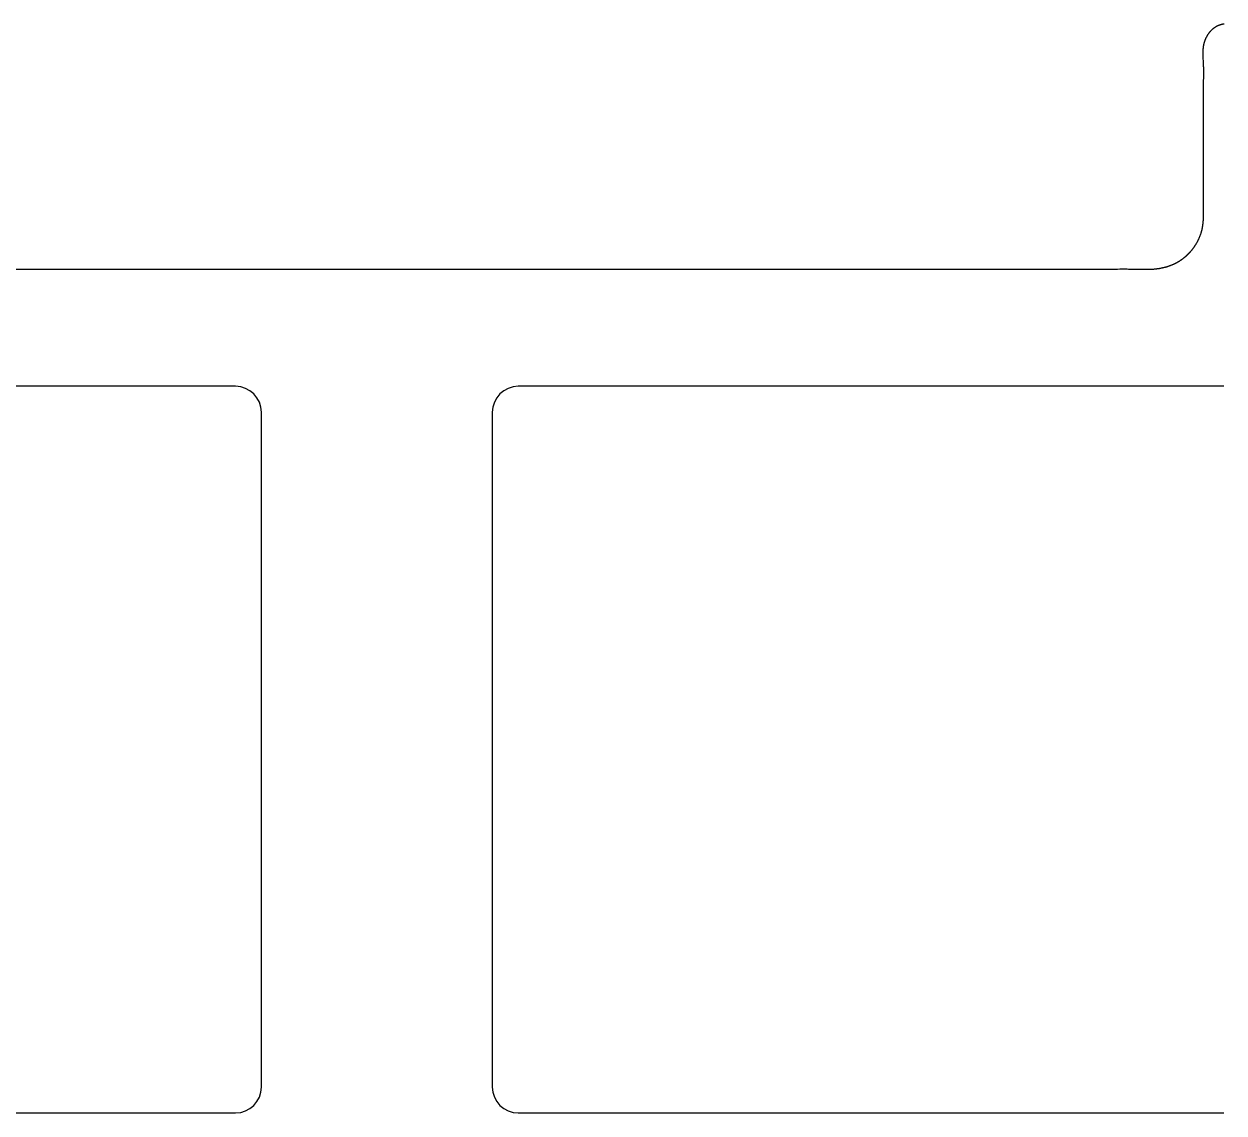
# Model space of a CAD drawing. Header units: millimetres. Extents: x -9 to 276, y -90 to 14.
# Drawn here: x 59.88 to 83, y -7 to 13.98 of the extents above; entities that cross this region are included whole.
import ezdxf

# ---------------------------------------------------------------- set-up
doc = ezdxf.new("R2010")
doc.units = ezdxf.units.MM
doc.layers.add('BLACK', color=7, linetype='CONTINUOUS')

msp = doc.modelspace()

# ---------------------------------------------------------------- linework, layer by layer
at = {"layer": 'BLACK', "linetype": 'Continuous'}
for p, q in [((82.780055, 13.876965), (82.775514, 13.873016)), ((82.784622, 13.880832), (82.780055, 13.876965)), ((82.789214, 13.884617), (82.784622, 13.880832)), ((82.793831, 13.888318), (82.789214, 13.884617)), ((82.798471, 13.891937), (82.793831, 13.888318)), ((82.803133, 13.895472), (82.798471, 13.891937)), ((82.807816, 13.898923), (82.803133, 13.895472)), ((82.81252, 13.90229), (82.807816, 13.898923)), ((82.817242, 13.905574), (82.81252, 13.90229)), ((82.821983, 13.908773), (82.817242, 13.905574)), ((82.826741, 13.911888), (82.821983, 13.908773)), ((82.831516, 13.91492), (82.826741, 13.911888)), ((82.836307, 13.917867), (82.831516, 13.91492)), ((82.841112, 13.92073), (82.836307, 13.917867)), ((82.845932, 13.923509), (82.841112, 13.92073)), ((82.849854, 13.925703), (82.845932, 13.923509)), ((82.852321, 13.927053), (82.849854, 13.925703)), ((82.854796, 13.928384), (82.852321, 13.927053)), ((82.857298, 13.929707), (82.854796, 13.928384)), ((82.859808, 13.931012), (82.857298, 13.929707)), ((82.862345, 13.932308), (82.859808, 13.931012)), ((82.864892, 13.933585), (82.862345, 13.932308)), ((82.867466, 13.934855), (82.864892, 13.933585)), ((82.870048, 13.936105), (82.867466, 13.934855)), ((82.87266, 13.937348), (82.870048, 13.936105)), ((82.875281, 13.938572), (82.87266, 13.937348)), ((82.877931, 13.939788), (82.875281, 13.938572)), ((82.88059, 13.940986), (82.877931, 13.939788)), ((82.88328, 13.942175), (82.88059, 13.940986)), ((82.885978, 13.943346), (82.88328, 13.942175)), ((82.888709, 13.944509), (82.885978, 13.943346)), ((82.891448, 13.945654), (82.888709, 13.944509)), ((82.89422, 13.94679), (82.891448, 13.945654)), ((82.897, 13.947908), (82.89422, 13.94679)), ((82.899816, 13.949018), (82.897, 13.947908)), ((82.902639, 13.95011), (82.899816, 13.949018)), ((82.905498, 13.951194), (82.902639, 13.95011)), ((82.908366, 13.952259), (82.905498, 13.951194)), ((82.911271, 13.953317), (82.908366, 13.952259)), ((82.914184, 13.954356), (82.911271, 13.953317)), ((82.917135, 13.955387), (82.914184, 13.954356)), ((82.920095, 13.956399), (82.917135, 13.955387)), ((82.923094, 13.957404), (82.920095, 13.956399)), ((82.926102, 13.958391), (82.923094, 13.957404)), ((82.929152, 13.959369), (82.926102, 13.958391)), ((82.93221, 13.960329), (82.929152, 13.959369)), ((82.93531, 13.961281), (82.93221, 13.960329)), ((82.93842, 13.962214), (82.93531, 13.961281)), ((82.941574, 13.96314), (82.93842, 13.962214)), ((82.944736, 13.964047), (82.941574, 13.96314)), ((82.947945, 13.964946), (82.944736, 13.964047)), ((82.951162, 13.965827), (82.947945, 13.964946)), ((82.954429, 13.9667), (82.951162, 13.965827)), ((82.957703, 13.967553), (82.954429, 13.9667)), ((82.961029, 13.9684), (82.957703, 13.967553)), ((82.964362, 13.969227), (82.961029, 13.9684)), ((82.96775, 13.970047), (82.964362, 13.969227)), ((82.971145, 13.970847), (82.96775, 13.970047)), ((82.974596, 13.97164), (82.971145, 13.970847)), ((82.978056, 13.972414), (82.974596, 13.97164)), ((82.981574, 13.97318), (82.978056, 13.972414)), ((82.9851, 13.973927), (82.981574, 13.97318)), ((82.988689, 13.974666), (82.9851, 13.973927)), ((82.992285, 13.975387), (82.988689, 13.974666)), ((82.995946, 13.976099), (82.992285, 13.975387)), ((82.999615, 13.976792), (82.995946, 13.976099)), ((83.003354, 13.977477), (82.999615, 13.976792)), ((82.62646, 13.646616), (82.62538, 13.643469)), ((82.627561, 13.649761), (82.62646, 13.646616)), ((82.628681, 13.652902), (82.627561, 13.649761)), ((82.629822, 13.65604), (82.628681, 13.652902)), ((82.630982, 13.659172), (82.629822, 13.65604)), ((82.632162, 13.662302), (82.630982, 13.659172)), ((82.633361, 13.665425), (82.632162, 13.662302)), ((82.634581, 13.668545), (82.633361, 13.665425)), ((82.635819, 13.671659), (82.634581, 13.668545)), ((82.637077, 13.674767), (82.635819, 13.671659)), ((82.638355, 13.67787), (82.637077, 13.674767)), ((82.639651, 13.680966), (82.638355, 13.67787)), ((82.640966, 13.684056), (82.639651, 13.680966)), ((82.642301, 13.68714), (82.640966, 13.684056)), ((82.643653, 13.690216), (82.642301, 13.68714)), ((82.645025, 13.693285), (82.643653, 13.690216)), ((82.646415, 13.696346), (82.645025, 13.693285)), ((82.64925, 13.702445), (82.646415, 13.696346)), ((82.652158, 13.708509), (82.64925, 13.702445)), ((82.655137, 13.714537), (82.652158, 13.708509)), ((82.658185, 13.720527), (82.655137, 13.714537)), ((82.661303, 13.726476), (82.658185, 13.720527)), ((82.664489, 13.732381), (82.661303, 13.726476)), ((82.66774, 13.738242), (82.664489, 13.732381)), ((82.671057, 13.744055), (82.66774, 13.738242)), ((82.674438, 13.749819), (82.671057, 13.744055)), ((82.677881, 13.755532), (82.674438, 13.749819)), ((82.681385, 13.761191), (82.677881, 13.755532)), ((82.684949, 13.766795), (82.681385, 13.761191)), ((82.688571, 13.772342), (82.684949, 13.766795)), ((82.692249, 13.777829), (82.688571, 13.772342)), ((82.695983, 13.783257), (82.692249, 13.777829)), ((82.699771, 13.788622), (82.695983, 13.783257)), ((82.703611, 13.793923), (82.699771, 13.788622)), ((82.707502, 13.799158), (82.703611, 13.793923)), ((82.711443, 13.804327), (82.707502, 13.799158)), ((82.715431, 13.809427), (82.711443, 13.804327)), ((82.719466, 13.814457), (82.715431, 13.809427)), ((82.723546, 13.819417), (82.719466, 13.814457)), ((82.72767, 13.824304), (82.723546, 13.819417)), ((82.731836, 13.829118), (82.72767, 13.824304)), ((82.736043, 13.833857), (82.731836, 13.829118)), ((82.740289, 13.838521), (82.736043, 13.833857)), ((82.744574, 13.843109), (82.740289, 13.838521)), ((82.748894, 13.847619), (82.744574, 13.843109)), ((82.75325, 13.852051), (82.748894, 13.847619)), ((82.75764, 13.856405), (82.75325, 13.852051)), ((82.762063, 13.860678), (82.75764, 13.856405)), ((82.766517, 13.864872), (82.762063, 13.860678)), ((82.771001, 13.868984), (82.766517, 13.864872)), ((82.775514, 13.873016), (82.771001, 13.868984)), ((82.593152, 13.428008), (82.593095, 13.418259)), ((82.593095, 13.418259), (82.593114, 13.408165)), ((82.593284, 13.437452), (82.593152, 13.428008)), ((82.593488, 13.446624), (82.593284, 13.437452)), ((82.593764, 13.455548), (82.593488, 13.446624)), ((82.594111, 13.464249), (82.593764, 13.455548)), ((82.594526, 13.472744), (82.594111, 13.464249)), ((82.59501, 13.48105), (82.594526, 13.472744)), ((82.595561, 13.489182), (82.59501, 13.48105)), ((82.596179, 13.49715), (82.595561, 13.489182)), ((82.596863, 13.504967), (82.596179, 13.49715)), ((82.597614, 13.512643), (82.596863, 13.504967)), ((82.598429, 13.520184), (82.597614, 13.512643)), ((82.59931, 13.527601), (82.598429, 13.520184)), ((82.600256, 13.534899), (82.59931, 13.527601)), ((82.601266, 13.542086), (82.600256, 13.534899)), ((82.60234, 13.549166), (82.601266, 13.542086)), ((82.603478, 13.556145), (82.60234, 13.549166)), ((82.60468, 13.563029), (82.603478, 13.556145)), ((82.605947, 13.569822), (82.60468, 13.563029)), ((82.607277, 13.576528), (82.605947, 13.569822)), ((82.608671, 13.58315), (82.607277, 13.576528)), ((82.610128, 13.589694), (82.608671, 13.58315)), ((82.61165, 13.596161), (82.610128, 13.589694)), ((82.613235, 13.602556), (82.61165, 13.596161)), ((82.614885, 13.608881), (82.613235, 13.602556)), ((82.616572, 13.615046), (82.614885, 13.608881)), ((82.617469, 13.61821), (82.616572, 13.615046)), ((82.618386, 13.621371), (82.617469, 13.61821)), ((82.619324, 13.624534), (82.618386, 13.621371)), ((82.620282, 13.627693), (82.619324, 13.624534)), ((82.621261, 13.630853), (82.620282, 13.627693)), ((82.62226, 13.634009), (82.621261, 13.630853)), ((82.62328, 13.637166), (82.62226, 13.634009)), ((82.624319, 13.640318), (82.62328, 13.637166)), ((82.62538, 13.643469), (82.624319, 13.640318)), ((82.593114, 13.408165), (82.593213, 13.397677)), ((82.593213, 13.397677), (82.593394, 13.386732)), ((82.593394, 13.386732), (82.593662, 13.375244)), ((82.593662, 13.375244), (82.594024, 13.363097)), ((82.594024, 13.363097), (82.594487, 13.350121)), ((82.594487, 13.350121), (82.595066, 13.336052)), ((82.595066, 13.336052), (82.595785, 13.320429)), ((82.595785, 13.320429), (82.596692, 13.302306)), ((82.596692, 13.302306), (82.598146, 13.274867)), ((82.598146, 13.274867), (82.599032, 13.258286)), ((82.599032, 13.258286), (82.599893, 13.24171)), ((82.599893, 13.24171), (82.600706, 13.225141)), ((82.600706, 13.225141), (82.601086, 13.216861)), ((82.601086, 13.216861), (82.601444, 13.208584)), ((82.601444, 13.208584), (82.602032, 13.193602)), ((82.602032, 13.193602), (82.602555, 13.178275)), ((82.602555, 13.178275), (82.603012, 13.162566)), ((82.603012, 13.162566), (82.603402, 13.146431)), ((82.603692, 12.964331), (82.603275, 12.933533)), ((82.603402, 13.146431), (82.603726, 13.129814)), ((82.603986, 12.990738), (82.603692, 12.964331)), ((82.603726, 13.129814), (82.603981, 13.112649)), ((82.603981, 13.112649), (82.604167, 13.094852)), ((82.604183, 13.014481), (82.603986, 12.990738)), ((82.604167, 13.094852), (82.604283, 13.076313)), ((82.604294, 13.036376), (82.604183, 13.014481)), ((82.604283, 13.076313), (82.604326, 13.056889)), ((82.604326, 13.056889), (82.604294, 13.036376)), ((82.600937, 12.748061), (82.600781, 12.716326)), ((82.601158, 12.778089), (82.600937, 12.748061)), ((82.601444, 12.806717), (82.601158, 12.778089)), ((82.601704, 12.827882), (82.601444, 12.806717)), ((82.601997, 12.849042), (82.601704, 12.827882)), ((82.602637, 12.891354), (82.601997, 12.849042)), ((82.603275, 12.933533), (82.602637, 12.891354)), ((82.600691, 12.682435), (82.60067, 12.645686)), ((82.60067, 12.645686), (82.600723, 12.604854)), ((82.600781, 12.716326), (82.600691, 12.682435)), ((82.600723, 12.604854), (82.600856, 12.55739)), ((82.600856, 12.55739), (82.601127, 12.488218)), ((82.601127, 12.488218), (82.601297, 12.446532)), ((82.601297, 12.446532), (82.601445, 12.40485)), ((82.601445, 12.40485), (82.601581, 12.348749)), ((82.601581, 12.348749), (82.601654, 12.287374)), ((82.601654, 12.287374), (82.601661, 12.218063)), ((82.601518, 12.065), (82.601445, 12.002984)), ((82.601599, 12.13454), (82.601518, 12.065)), ((82.601661, 12.218063), (82.601599, 12.13454)), ((82.60134, 11.871889), (82.601298, 11.72476)), ((82.601445, 12.002984), (82.60134, 11.871889)), ((82.601298, 11.72476), (82.601319, 11.550047)), ((82.601319, 11.550047), (82.601385, 11.365752)), ((82.601385, 11.365752), (82.601446, 11.19925)), ((82.601446, 11.19925), (82.601487, 10.941906)), ((82.601487, 10.941906), (82.60147, 10.617141)), ((82.601457, 10.507754), (82.601444, 10.395517)), ((82.60147, 10.617141), (82.601457, 10.507754)), ((82.596035, 10.175714), (82.595559, 10.169458)), ((82.596484, 10.181972), (82.596035, 10.175714)), ((82.596907, 10.188231), (82.596484, 10.181972)), ((82.597306, 10.194493), (82.596907, 10.188231)), ((82.597681, 10.200756), (82.597306, 10.194493)), ((82.598032, 10.207021), (82.597681, 10.200756)), ((82.598361, 10.213287), (82.598032, 10.207021)), ((82.598667, 10.219555), (82.598361, 10.213287)), ((82.598953, 10.225825), (82.598667, 10.219555)), ((82.599218, 10.232096), (82.598953, 10.225825)), ((82.599691, 10.244642), (82.599218, 10.232096)), ((82.600091, 10.257193), (82.599691, 10.244642)), ((82.600425, 10.269748), (82.600091, 10.257193)), ((82.600699, 10.282308), (82.600425, 10.269748)), ((82.600918, 10.294871), (82.600699, 10.282308)), ((82.60109, 10.307437), (82.600918, 10.294871)), ((82.601219, 10.320006), (82.60109, 10.307437)), ((82.601311, 10.332576), (82.601219, 10.320006)), ((82.601374, 10.345149), (82.601311, 10.332576)), ((82.601413, 10.357722), (82.601374, 10.345149)), ((82.601433, 10.370296), (82.601413, 10.357722)), ((82.601444, 10.395443), (82.601433, 10.370296)), ((82.601444, 10.395517), (82.601444, 10.395443)), ((82.554941, 9.947179), (82.552384, 9.939115)), ((82.557413, 9.955234), (82.554941, 9.947179)), ((82.559798, 9.963279), (82.557413, 9.955234)), ((82.562097, 9.971313), (82.559798, 9.963279)), ((82.56431, 9.979335), (82.562097, 9.971313)), ((82.566436, 9.987343), (82.56431, 9.979335)), ((82.568476, 9.995337), (82.566436, 9.987343)), ((82.569996, 10.001513), (82.568476, 9.995337)), ((82.571468, 10.007693), (82.569996, 10.001513)), ((82.572894, 10.013877), (82.571468, 10.007693)), ((82.574274, 10.020064), (82.572894, 10.013877)), ((82.575609, 10.026254), (82.574274, 10.020064)), ((82.576899, 10.032448), (82.575609, 10.026254)), ((82.578145, 10.038646), (82.576899, 10.032448)), ((82.579349, 10.044846), (82.578145, 10.038646)), ((82.58051, 10.05105), (82.579349, 10.044846)), ((82.58163, 10.057257), (82.58051, 10.05105)), ((82.582709, 10.063468), (82.58163, 10.057257)), ((82.583748, 10.069681), (82.582709, 10.063468)), ((82.584748, 10.075897), (82.583748, 10.069681)), ((82.58571, 10.082116), (82.584748, 10.075897)), ((82.586634, 10.088338), (82.58571, 10.082116)), ((82.587521, 10.094563), (82.586634, 10.088338)), ((82.588372, 10.100791), (82.587521, 10.094563)), ((82.589187, 10.107021), (82.588372, 10.100791)), ((82.589968, 10.113254), (82.589187, 10.107021)), ((82.590715, 10.11949), (82.589968, 10.113254)), ((82.591428, 10.125728), (82.590715, 10.11949)), ((82.59211, 10.131968), (82.591428, 10.125728)), ((82.592759, 10.138211), (82.59211, 10.131968)), ((82.593378, 10.144456), (82.592759, 10.138211)), ((82.593967, 10.150703), (82.593378, 10.144456)), ((82.594526, 10.156953), (82.593967, 10.150703)), ((82.595056, 10.163205), (82.594526, 10.156953)), ((82.595559, 10.169458), (82.595056, 10.163205)), ((82.446997, 9.716035), (82.442107, 9.708399)), ((82.451816, 9.723708), (82.446997, 9.716035)), ((82.456563, 9.731418), (82.451816, 9.723708)), ((82.461238, 9.739162), (82.456563, 9.731418)), ((82.465839, 9.746939), (82.461238, 9.739162)), ((82.470366, 9.754748), (82.465839, 9.746939)), ((82.474817, 9.762586), (82.470366, 9.754748)), ((82.479193, 9.770452), (82.474817, 9.762586)), ((82.483492, 9.778344), (82.479193, 9.770452)), ((82.487713, 9.78626), (82.483492, 9.778344)), ((82.491856, 9.794199), (82.487713, 9.78626)), ((82.495919, 9.802159), (82.491856, 9.794199)), ((82.499903, 9.810139), (82.495919, 9.802159)), ((82.503807, 9.818136), (82.499903, 9.810139)), ((82.50763, 9.82615), (82.503807, 9.818136)), ((82.511371, 9.834177), (82.50763, 9.82615)), ((82.51503, 9.842218), (82.511371, 9.834177)), ((82.518606, 9.850269), (82.51503, 9.842218)), ((82.522099, 9.85833), (82.518606, 9.850269)), ((82.525509, 9.866399), (82.522099, 9.85833)), ((82.528835, 9.874474), (82.525509, 9.866399)), ((82.532077, 9.882553), (82.528835, 9.874474)), ((82.535234, 9.890636), (82.532077, 9.882553)), ((82.538306, 9.898721), (82.535234, 9.890636)), ((82.541293, 9.906805), (82.538306, 9.898721)), ((82.544194, 9.914888), (82.541293, 9.906805)), ((82.54701, 9.922969), (82.544194, 9.914888)), ((82.54974, 9.931045), (82.54701, 9.922969)), ((82.552384, 9.939115), (82.54974, 9.931045)), ((82.243722, 9.482906), (82.240318, 9.480055)), ((82.247117, 9.485776), (82.243722, 9.482906)), ((82.250499, 9.488661), (82.247117, 9.485776)), ((82.253871, 9.491565), (82.250499, 9.488661)), ((82.257232, 9.494485), (82.253871, 9.491565)), ((82.260582, 9.497422), (82.257232, 9.494485)), ((82.26392, 9.500375), (82.260582, 9.497422)), ((82.267248, 9.503346), (82.26392, 9.500375)), ((82.270563, 9.506333), (82.267248, 9.503346)), ((82.273868, 9.509337), (82.270563, 9.506333)), ((82.277159, 9.512356), (82.273868, 9.509337)), ((82.280441, 9.515393), (82.277159, 9.512356)), ((82.283709, 9.518445), (82.280441, 9.515393)), ((82.286966, 9.521514), (82.283709, 9.518445)), ((82.29021, 9.524599), (82.286966, 9.521514)), ((82.293443, 9.5277), (82.29021, 9.524599)), ((82.296662, 9.530816), (82.293443, 9.5277)), ((82.29987, 9.533949), (82.296662, 9.530816)), ((82.303065, 9.537097), (82.29987, 9.533949)), ((82.306248, 9.540261), (82.303065, 9.537097)), ((82.309417, 9.54344), (82.306248, 9.540261)), ((82.312574, 9.546635), (82.309417, 9.54344)), ((82.315717, 9.549844), (82.312574, 9.546635)), ((82.318848, 9.55307), (82.315717, 9.549844)), ((82.321965, 9.55631), (82.318848, 9.55307)), ((82.325069, 9.559566), (82.321965, 9.55631)), ((82.328159, 9.562836), (82.325069, 9.559566)), ((82.331237, 9.566121), (82.328159, 9.562836)), ((82.3343, 9.569421), (82.331237, 9.566121)), ((82.33735, 9.572736), (82.3343, 9.569421)), ((82.340385, 9.576064), (82.33735, 9.572736)), ((82.343407, 9.579408), (82.340385, 9.576064)), ((82.346415, 9.582766), (82.343407, 9.579408)), ((82.349409, 9.586138), (82.346415, 9.582766)), ((82.352388, 9.589524), (82.349409, 9.586138)), ((82.355354, 9.592924), (82.352388, 9.589524)), ((82.358304, 9.596337), (82.355354, 9.592924)), ((82.36124, 9.599765), (82.358304, 9.596337)), ((82.364162, 9.603206), (82.36124, 9.599765)), ((82.367069, 9.606661), (82.364162, 9.603206)), ((82.369961, 9.61013), (82.367069, 9.606661)), ((82.372838, 9.613611), (82.369961, 9.61013)), ((82.3757, 9.617106), (82.372838, 9.613611)), ((82.378546, 9.620614), (82.3757, 9.617106)), ((82.381378, 9.624135), (82.378546, 9.620614)), ((82.383964, 9.627378), (82.381378, 9.624135)), ((82.386769, 9.630928), (82.383964, 9.627378)), ((82.389559, 9.63449), (82.386769, 9.630928)), ((82.392335, 9.638067), (82.389559, 9.63449)), ((82.395096, 9.641657), (82.392335, 9.638067)), ((82.397843, 9.645261), (82.395096, 9.641657)), ((82.400573, 9.648878), (82.397843, 9.645261)), ((82.40329, 9.652509), (82.400573, 9.648878)), ((82.40599, 9.656151), (82.40329, 9.652509)), ((82.408675, 9.659808), (82.40599, 9.656151)), ((82.411345, 9.663475), (82.408675, 9.659808)), ((82.413998, 9.667156), (82.411345, 9.663475)), ((82.416636, 9.670849), (82.413998, 9.667156)), ((82.419258, 9.674554), (82.416636, 9.670849)), ((82.421863, 9.67827), (82.419258, 9.674554)), ((82.424452, 9.681998), (82.421863, 9.67827)), ((82.427025, 9.685737), (82.424452, 9.681998)), ((82.429581, 9.689488), (82.427025, 9.685737)), ((82.43212, 9.693249), (82.429581, 9.689488)), ((82.434643, 9.697021), (82.43212, 9.693249)), ((82.437148, 9.700803), (82.434643, 9.697021)), ((82.442107, 9.708399), (82.437148, 9.700803)), ((73.561052, 9.250002), (73.184603, 9.25)), ((74.878624, 9.25), (73.561052, 9.250002)), ((76.934614, 9.250023), (76.572645, 9.25)), ((77.248328, 9.250043), (76.934614, 9.250023)), ((77.810644, 9.25005), (77.248328, 9.250043)), ((78.266667, 9.25), (77.810644, 9.25005)), ((79.289952, 9.250116), (79.113677, 9.25)), ((79.491238, 9.250245), (79.289952, 9.250116)), ((79.631485, 9.250283), (79.491238, 9.250245)), ((79.752064, 9.250253), (79.631485, 9.250283)), ((79.860583, 9.250158), (79.752064, 9.250253)), ((79.960688, 9.25), (79.860583, 9.250158)), ((80.840415, 9.250252), (80.807698, 9.25)), ((80.87313, 9.25052), (80.840415, 9.250252)), ((80.905245, 9.250784), (80.87313, 9.25052)), ((80.952298, 9.251138), (80.905245, 9.250784)), ((80.990888, 9.251371), (80.952298, 9.251138)), ((81.024891, 9.251511), (80.990888, 9.251371)), ((81.055886, 9.251569), (81.024891, 9.251511)), ((81.084705, 9.251552), (81.055886, 9.251569)), ((81.111846, 9.251463), (81.084705, 9.251552)), ((81.137642, 9.251304), (81.111846, 9.251463)), ((81.162323, 9.251077), (81.137642, 9.251304)), ((81.186062, 9.250784), (81.162323, 9.251077)), ((81.208988, 9.250424), (81.186062, 9.250784)), ((81.231204, 9.25), (81.208988, 9.250424)), ((81.633083, 9.250146), (81.622016, 9.249343)), ((81.643959, 9.251013), (81.633083, 9.250146)), ((81.654656, 9.251944), (81.643959, 9.251013)), ((81.657531, 9.252208), (81.654656, 9.251944)), ((81.668141, 9.253232), (81.657531, 9.252208)), ((81.678681, 9.254329), (81.668141, 9.253232)), ((81.689152, 9.255499), (81.678681, 9.254329)), ((81.699553, 9.25674), (81.689152, 9.255499)), ((81.709883, 9.258053), (81.699553, 9.25674)), ((81.720143, 9.259437), (81.709883, 9.258053)), ((81.730332, 9.260892), (81.720143, 9.259437)), ((81.74045, 9.262416), (81.730332, 9.260892)), ((81.750498, 9.26401), (81.74045, 9.262416)), ((81.760474, 9.265673), (81.750498, 9.26401)), ((81.770379, 9.267405), (81.760474, 9.265673)), ((81.780213, 9.269205), (81.770379, 9.267405)), ((81.789975, 9.271072), (81.780213, 9.269205)), ((81.799666, 9.273007), (81.789975, 9.271072)), ((81.809286, 9.275008), (81.799666, 9.273007)), ((81.818834, 9.277075), (81.809286, 9.275008)), ((81.828311, 9.279208), (81.818834, 9.277075)), ((81.837717, 9.281406), (81.828311, 9.279208)), ((81.847052, 9.28367), (81.837717, 9.281406)), ((81.856315, 9.285997), (81.847052, 9.28367)), ((81.865508, 9.288389), (81.856315, 9.285997)), ((81.87463, 9.290844), (81.865508, 9.288389)), ((81.883682, 9.293363), (81.87463, 9.290844)), ((81.892663, 9.295944), (81.883682, 9.293363)), ((81.901574, 9.298588), (81.892663, 9.295944)), ((81.910415, 9.301294), (81.901574, 9.298588)), ((81.919186, 9.304061), (81.910415, 9.301294)), ((81.927887, 9.30689), (81.919186, 9.304061)), ((81.936519, 9.30978), (81.927887, 9.30689)), ((81.945082, 9.31273), (81.936519, 9.30978)), ((81.953576, 9.315741), (81.945082, 9.31273)), ((81.962001, 9.318811), (81.953576, 9.315741)), ((81.970358, 9.321941), (81.962001, 9.318811)), ((81.978647, 9.325131), (81.970358, 9.321941)), ((81.986868, 9.328379), (81.978647, 9.325131)), ((81.995021, 9.331686), (81.986868, 9.328379)), ((82.003107, 9.335052), (81.995021, 9.331686)), ((82.011126, 9.338476), (82.003107, 9.335052)), ((82.019079, 9.341958), (82.011126, 9.338476)), ((82.026965, 9.345497), (82.019079, 9.341958)), ((82.034785, 9.349094), (82.026965, 9.345497)), ((82.042539, 9.352749), (82.034785, 9.349094)), ((82.050227, 9.35646), (82.042539, 9.352749)), ((82.057851, 9.360228), (82.050227, 9.35646)), ((82.062657, 9.36265), (82.057851, 9.360228)), ((82.066456, 9.364589), (82.062657, 9.36265)), ((82.070245, 9.366546), (82.066456, 9.364589)), ((82.074033, 9.368525), (82.070245, 9.366546)), ((82.077811, 9.370522), (82.074033, 9.368525)), ((82.081587, 9.372539), (82.077811, 9.370522)), ((82.085353, 9.374575), (82.081587, 9.372539)), ((82.089117, 9.376632), (82.085353, 9.374575)), ((82.092872, 9.378707), (82.089117, 9.376632)), ((82.096623, 9.380803), (82.092872, 9.378707)), ((82.100365, 9.382916), (82.096623, 9.380803)), ((82.104103, 9.385051), (82.100365, 9.382916)), ((82.107832, 9.387203), (82.104103, 9.385051)), ((82.111557, 9.389376), (82.107832, 9.387203)), ((82.115273, 9.391567), (82.111557, 9.389376)), ((82.118985, 9.393779), (82.115273, 9.391567)), ((82.122687, 9.396008), (82.118985, 9.393779)), ((82.126384, 9.398259), (82.122687, 9.396008)), ((82.130072, 9.400526), (82.126384, 9.398259)), ((82.133755, 9.402815), (82.130072, 9.400526)), ((82.137429, 9.40512), (82.133755, 9.402815)), ((82.141097, 9.407447), (82.137429, 9.40512)), ((82.144755, 9.40979), (82.141097, 9.407447)), ((82.148408, 9.412154), (82.144755, 9.40979)), ((82.152051, 9.414536), (82.148408, 9.412154)), ((82.155689, 9.416938), (82.152051, 9.414536)), ((82.159316, 9.419356), (82.155689, 9.416938)), ((82.162937, 9.421796), (82.159316, 9.419356)), ((82.166548, 9.424252), (82.162937, 9.421796)), ((82.170153, 9.426728), (82.166548, 9.424252)), ((82.173747, 9.429222), (82.170153, 9.426728)), ((82.177335, 9.431735), (82.173747, 9.429222)), ((82.180912, 9.434266), (82.177335, 9.431735)), ((82.184483, 9.436816), (82.180912, 9.434266)), ((82.188042, 9.439383), (82.184483, 9.436816)), ((82.191595, 9.44197), (82.188042, 9.439383)), ((82.195137, 9.444573), (82.191595, 9.44197)), ((82.198671, 9.447196), (82.195137, 9.444573)), ((82.202194, 9.449836), (82.198671, 9.447196)), ((82.20571, 9.452495), (82.202194, 9.449836)), ((82.209214, 9.455171), (82.20571, 9.452495)), ((82.212711, 9.457866), (82.209214, 9.455171)), ((82.216196, 9.460577), (82.212711, 9.457866)), ((82.219673, 9.463307), (82.216196, 9.460577)), ((82.223139, 9.466054), (82.219673, 9.463307)), ((82.226596, 9.46882), (82.223139, 9.466054)), ((82.230041, 9.471602), (82.226596, 9.46882)), ((82.233478, 9.474403), (82.230041, 9.471602)), ((82.236903, 9.477219), (82.233478, 9.474403)), ((82.240318, 9.480055), (82.236903, 9.477219)), ((61.326455, 9.249999), (44.58554, 9.249998)), ((62.778473, 9.25), (61.326455, 9.249999)), ((71.490582, 9.25), (62.778473, 9.25)), ((73.184603, 9.25), (71.490582, 9.25)), ((75.217429, 9.249994), (74.878624, 9.25)), ((75.679821, 9.249987), (75.217429, 9.249994)), ((76.572645, 9.25), (75.679821, 9.249987)), ((78.396313, 9.249974), (78.266667, 9.25)), ((78.687781, 9.249924), (78.396313, 9.249974)), ((78.917687, 9.249932), (78.687781, 9.249924)), ((79.113677, 9.25), (78.917687, 9.249932)), ((80.050072, 9.249798), (79.960688, 9.25)), ((80.139459, 9.249565), (80.050072, 9.249798)), ((80.184289, 9.249446), (80.139459, 9.249565)), ((80.292535, 9.249183), (80.184289, 9.249446)), ((80.37905, 9.249027), (80.292535, 9.249183)), ((80.454488, 9.248956), (80.37905, 9.249027)), ((80.52286, 9.24896), (80.454488, 9.248956)), ((80.586189, 9.249035), (80.52286, 9.24896)), ((80.645671, 9.249178), (80.586189, 9.249035)), ((80.702081, 9.249387), (80.645671, 9.249178)), ((80.755959, 9.249661), (80.702081, 9.249387)), ((80.807698, 9.25), (80.755959, 9.249661)), ((81.251543, 9.249545), (81.231204, 9.25)), ((81.271886, 9.249039), (81.251543, 9.249545)), ((81.292233, 9.2485), (81.271886, 9.249039)), ((81.312581, 9.247944), (81.292233, 9.2485)), ((81.347695, 9.246995), (81.312581, 9.247944)), ((81.373408, 9.246349), (81.347695, 9.246995)), ((81.39543, 9.245858), (81.373408, 9.246349)), ((81.415208, 9.245485), (81.39543, 9.245858)), ((81.433423, 9.245212), (81.415208, 9.245485)), ((81.450465, 9.245029), (81.433423, 9.245212)), ((81.466581, 9.244929), (81.450465, 9.245029)), ((81.481939, 9.244908), (81.466581, 9.244929)), ((81.496659, 9.244963), (81.481939, 9.244908)), ((81.510833, 9.245091), (81.496659, 9.244963)), ((81.524532, 9.245292), (81.510833, 9.245091)), ((81.537811, 9.245562), (81.524532, 9.245292)), ((81.550716, 9.245902), (81.537811, 9.245562)), ((81.563283, 9.246309), (81.550716, 9.245902)), ((81.575546, 9.246784), (81.563283, 9.246309)), ((81.587529, 9.247325), (81.575546, 9.246784)), ((81.599255, 9.247933), (81.587529, 9.247325)), ((81.610746, 9.248606), (81.599255, 9.247933)), ((81.622016, 9.249343), (81.610746, 9.248606)), ((63.95145, 6.99795), (50.35145, 6.99795)), ((83.00145, 6.99795), (69.40145, 6.99795)), ((64.45145, -6.50205), (64.45145, 6.49795)), ((68.90145, 6.49795), (68.90145, -6.50205)), ((50.35145, -7.00205), (63.95145, -7.00205)), ((69.40145, -7.00205), (83.00145, -7.00205))]:
    msp.add_line(p, q, dxfattribs=at)
at = {"layer": 'BLACK'}
for centre, start, end in [((63.9514, 6.4979), 0.005729, 89.994271), ((69.4015, 6.4979), 90.005729, 179.994271), ((63.9514, -6.502), 270.005729, 359.994271), ((69.4015, -6.502), 180.005729, 269.994271)]:
    msp.add_arc(centre, 0.50005, start, end, dxfattribs=at)

doc.saveas('drawing.dxf')
